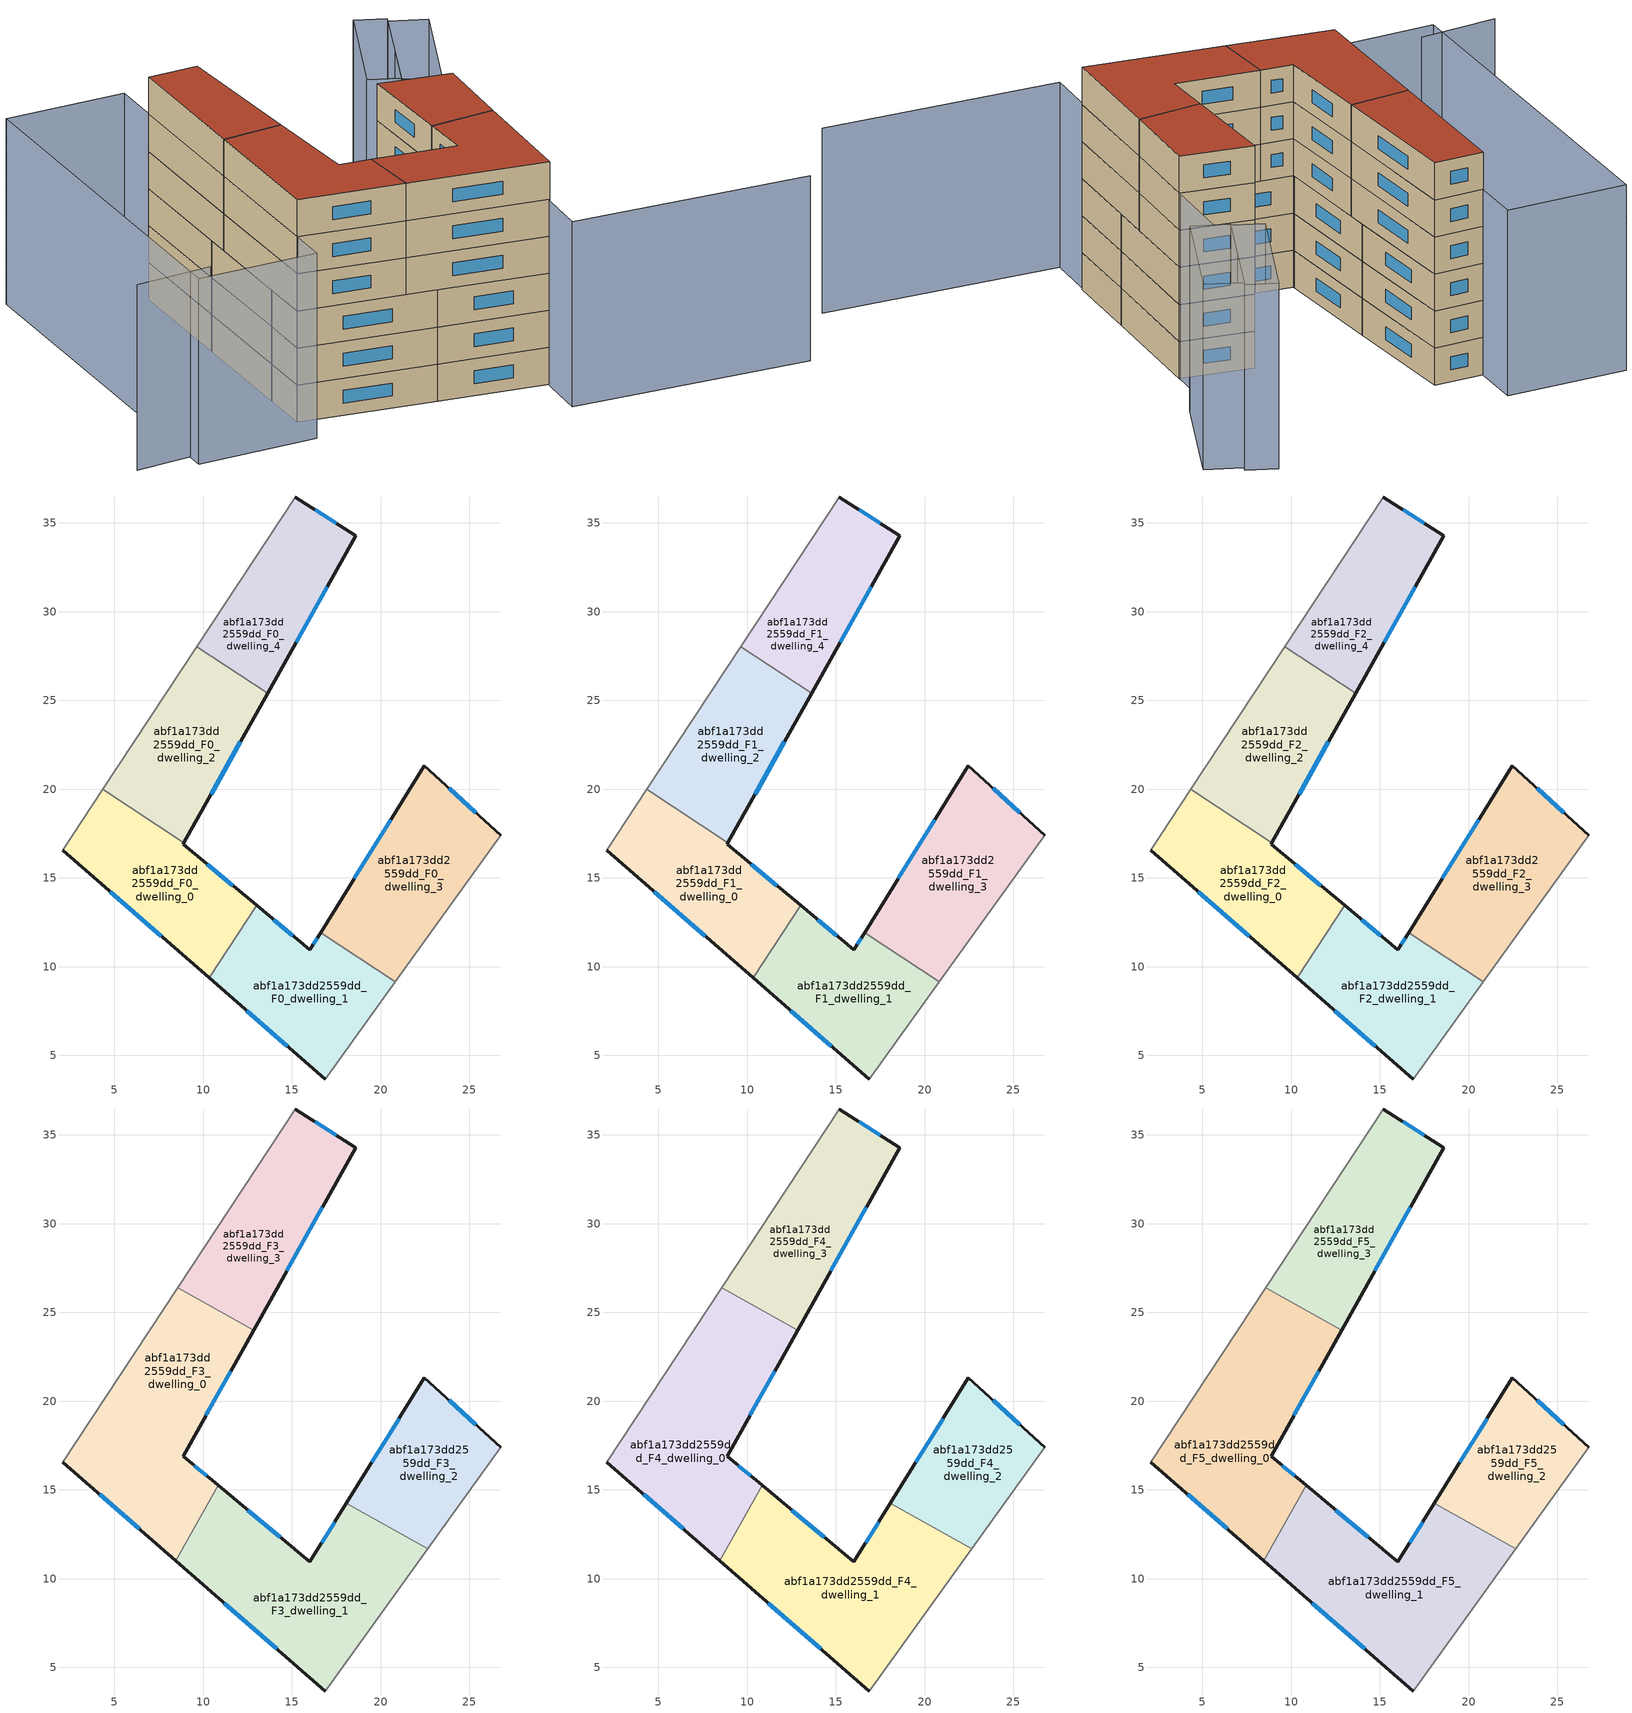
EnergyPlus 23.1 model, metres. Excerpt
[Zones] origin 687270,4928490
abf1a173dd2559dd_F0_dwelling_0
 floor ground (EU_floor_Construction): 8.92,16.99 8.87,16.91 13.02,13.45 10.33,9.37 2.09,16.57 4.35,20 z0
 wall outside (EU_wall_Construction): 13.02,13.45 8.87,16.91 8.92,16.99 / 2.09,16.57 10.33,9.37 z0:3
 wall adiabatic (EU_wall_Construction): 4.35,20 2.09,16.57 z0:3
 wall to abf1a173dd2559dd_F0_dwelling_2 (EU_wall_Construction): 8.92,16.99 4.35,20 z0:3
 wall to abf1a173dd2559dd_F0_dwelling_1 (EU_wall_Construction): 10.33,9.37 13.02,13.45 z0:3
 window (EU_Window_Construction): 11.67,14.57 10.22,15.78 / 4.77,14.23 7.65,11.71 z0.98:2.02
abf1a173dd2559dd_F0_dwelling_1
 floor ground (EU_floor_Construction): 20.82,9.14 16.87,3.67 10.33,9.37 13.02,13.45 16.02,10.94 16.62,11.91 z0
 wall outside (EU_wall_Construction): 10.33,9.37 16.87,3.67 / 16.62,11.91 16.02,10.94 13.02,13.45 z0:3
 wall adiabatic (EU_wall_Construction): 16.87,3.67 20.82,9.14 z0:3
 wall to abf1a173dd2559dd_F0_dwelling_3 (EU_wall_Construction): 20.82,9.14 16.62,11.91 z0:3
 window (EU_Window_Construction): 12.46,7.52 14.74,5.52 / 15.04,11.75 13.99,12.63 / 16.43,11.59 16.22,11.25 z0.98:2.02
abf1a173dd2559dd_F0_dwelling_2
 floor ground (EU_floor_Construction): 13.63,25.4 8.92,16.99 4.35,20 9.64,28.03 z0
 wall outside (EU_wall_Construction): 8.92,16.99 13.63,25.4 z0:3
 wall adiabatic (EU_wall_Construction): 9.64,28.03 4.35,20 z0:3
 wall to abf1a173dd2559dd_F0_dwelling_4 (EU_wall_Construction): 13.63,25.4 9.64,28.03 z0:3
 window (EU_Window_Construction): 10.45,19.72 12.09,22.67 z0.98:2.02
abf1a173dd2559dd_F0_dwelling_3
 floor ground (EU_floor_Construction): 26.77,17.39 20.82,9.14 16.62,11.91 22.47,21.33 z0
 wall outside (EU_wall_Construction): 26.77,17.39 22.47,21.33 16.62,11.91 z0:3
 wall adiabatic (EU_wall_Construction): 20.82,9.14 26.77,17.39 z0:3
 window (EU_Window_Construction): 20.57,18.26 18.52,14.97 / 25.37,18.67 23.87,20.05 z0.98:2.02
abf1a173dd2559dd_F0_dwelling_4
 floor ground (EU_floor_Construction): 18.6,34.29 13.63,25.4 9.64,28.03 15.2,36.46 z0
 wall outside (EU_wall_Construction): 13.63,25.4 18.6,34.29 15.2,36.46 z0:3
 wall adiabatic (EU_wall_Construction): 15.2,36.46 9.64,28.03 z0:3
 window (EU_Window_Construction): 17.49,34.99 16.3,35.76 / 15.24,28.29 16.98,31.4 z0.98:2.02
abf1a173dd2559dd_F1_dwelling_0
 floor to abf1a173dd2559dd_F0_dwelling_0 (EU_floor_Construction): 8.92,16.99 8.87,16.91 13.01,13.45 10.33,9.37 2.09,16.57 4.35,20 z3
 wall outside (EU_wall_Construction): 13.02,13.45 8.87,16.91 8.92,16.99 / 2.09,16.57 10.33,9.37 z3:6
 wall adiabatic (EU_wall_Construction): 4.35,20 2.09,16.57 z3:6
 wall to abf1a173dd2559dd_F1_dwelling_2 (EU_wall_Construction): 8.92,16.99 4.35,20 z3:6
 wall to abf1a173dd2559dd_F1_dwelling_1 (EU_wall_Construction): 10.33,9.37 13.02,13.45 z3:6
 window (EU_Window_Construction): 11.67,14.57 10.22,15.78 / 4.77,14.23 7.65,11.71 z3.98:5.02
abf1a173dd2559dd_F1_dwelling_1
 floor to abf1a173dd2559dd_F0_dwelling_1 (EU_floor_Construction): 20.82,9.14 16.87,3.67 10.33,9.37 13.01,13.45 16.02,10.94 16.62,11.91 z3
 wall outside (EU_wall_Construction): 10.33,9.37 16.87,3.67 / 16.62,11.91 16.02,10.94 13.02,13.45 z3:6
 wall adiabatic (EU_wall_Construction): 16.87,3.67 20.82,9.14 z3:6
 wall to abf1a173dd2559dd_F1_dwelling_3 (EU_wall_Construction): 20.82,9.14 16.62,11.91 z3:6
 window (EU_Window_Construction): 12.46,7.52 14.74,5.52 / 15.04,11.75 13.99,12.63 / 16.43,11.59 16.22,11.25 z3.98:5.02
abf1a173dd2559dd_F1_dwelling_2
 floor to abf1a173dd2559dd_F0_dwelling_2 (EU_floor_Construction): 13.63,25.4 8.92,16.99 4.35,20 9.64,28.03 z3
 wall outside (EU_wall_Construction): 8.92,16.99 13.63,25.4 z3:6
 wall adiabatic (EU_wall_Construction): 9.64,28.03 4.35,20 z3:6
 wall to abf1a173dd2559dd_F1_dwelling_4 (EU_wall_Construction): 13.63,25.4 9.64,28.03 z3:6
 window (EU_Window_Construction): 10.45,19.72 12.09,22.67 z3.98:5.02
abf1a173dd2559dd_F1_dwelling_3
 floor to abf1a173dd2559dd_F0_dwelling_3 (EU_floor_Construction): 26.77,17.39 20.82,9.14 16.62,11.91 22.47,21.33 z3
 wall outside (EU_wall_Construction): 26.77,17.39 22.47,21.33 16.62,11.91 z3:6
 wall adiabatic (EU_wall_Construction): 20.82,9.14 26.77,17.39 z3:6
 window (EU_Window_Construction): 20.57,18.26 18.52,14.97 / 25.37,18.67 23.87,20.05 z3.98:5.02
abf1a173dd2559dd_F1_dwelling_4
 floor to abf1a173dd2559dd_F0_dwelling_4 (EU_floor_Construction): 18.6,34.29 13.63,25.4 9.64,28.03 15.2,36.46 z3
 wall outside (EU_wall_Construction): 13.63,25.4 18.6,34.29 15.2,36.46 z3:6
 wall adiabatic (EU_wall_Construction): 15.2,36.46 9.64,28.03 z3:6
 window (EU_Window_Construction): 17.49,34.99 16.3,35.76 / 15.24,28.29 16.98,31.4 z3.98:5.02
abf1a173dd2559dd_F2_dwelling_0
 floor to abf1a173dd2559dd_F1_dwelling_0 (EU_floor_Construction): 8.92,16.99 8.87,16.91 13.01,13.45 10.33,9.37 2.09,16.57 4.35,20 z6
 wall outside (EU_wall_Construction): 13.02,13.45 8.87,16.91 8.92,16.99 / 2.09,16.57 10.33,9.37 z6:9
 wall adiabatic (EU_wall_Construction): 4.35,20 2.09,16.57 z6:9
 wall to abf1a173dd2559dd_F2_dwelling_2 (EU_wall_Construction): 8.92,16.99 4.35,20 z6:9
 wall to abf1a173dd2559dd_F2_dwelling_1 (EU_wall_Construction): 10.33,9.37 13.02,13.45 z6:9
 window (EU_Window_Construction): 11.67,14.57 10.22,15.78 / 4.77,14.23 7.65,11.71 z6.98:8.02
abf1a173dd2559dd_F2_dwelling_1
 floor to abf1a173dd2559dd_F1_dwelling_1 (EU_floor_Construction): 20.82,9.14 16.87,3.67 10.33,9.37 13.01,13.45 16.02,10.94 16.62,11.91 z6
 wall outside (EU_wall_Construction): 10.33,9.37 16.87,3.67 / 16.62,11.91 16.02,10.94 13.02,13.45 z6:9
 wall adiabatic (EU_wall_Construction): 16.87,3.67 20.82,9.14 z6:9
 wall to abf1a173dd2559dd_F2_dwelling_3 (EU_wall_Construction): 20.82,9.14 16.62,11.91 z6:9
 window (EU_Window_Construction): 12.46,7.52 14.74,5.52 / 15.04,11.75 13.99,12.63 / 16.43,11.59 16.22,11.25 z6.98:8.02
abf1a173dd2559dd_F2_dwelling_2
 floor to abf1a173dd2559dd_F1_dwelling_2 (EU_floor_Construction): 13.63,25.4 8.92,16.99 4.35,20 9.64,28.03 z6
 wall outside (EU_wall_Construction): 8.92,16.99 13.63,25.4 z6:9
 wall adiabatic (EU_wall_Construction): 9.64,28.03 4.35,20 z6:9
 wall to abf1a173dd2559dd_F2_dwelling_4 (EU_wall_Construction): 13.63,25.4 9.64,28.03 z6:9
 window (EU_Window_Construction): 10.45,19.72 12.09,22.67 z6.98:8.02
abf1a173dd2559dd_F2_dwelling_3
 floor to abf1a173dd2559dd_F1_dwelling_3 (EU_floor_Construction): 26.77,17.39 20.82,9.14 16.62,11.91 22.47,21.33 z6
 wall outside (EU_wall_Construction): 26.77,17.39 22.47,21.33 16.62,11.91 z6:9
 wall adiabatic (EU_wall_Construction): 20.82,9.14 26.77,17.39 z6:9
 window (EU_Window_Construction): 20.57,18.26 18.52,14.97 / 25.37,18.67 23.87,20.05 z6.98:8.02
abf1a173dd2559dd_F2_dwelling_4
 floor to abf1a173dd2559dd_F1_dwelling_4 (EU_floor_Construction): 18.6,34.29 13.63,25.4 9.64,28.03 15.2,36.46 z6
 wall outside (EU_wall_Construction): 13.63,25.4 18.6,34.29 15.2,36.46 z6:9
 wall adiabatic (EU_wall_Construction): 15.2,36.46 9.64,28.03 z6:9
 window (EU_Window_Construction): 17.49,34.99 16.3,35.76 / 15.24,28.29 16.98,31.4 z6.98:8.02
abf1a173dd2559dd_F3_dwelling_0
 floor to abf1a173dd2559dd_F2_dwelling_0 (EU_floor_Construction): 8.92,16.99 8.87,16.91 10.84,15.26 8.46,11 2.09,16.57 4.35,20 z9
 floor to abf1a173dd2559dd_F2_dwelling_2 (EU_floor_Construction): 12.84,24 8.92,16.99 4.35,20 8.56,26.39 z9
 wall outside (EU_wall_Construction): 10.84,15.26 8.87,16.91 12.84,24 / 2.09,16.57 8.46,11 z9:12
 wall adiabatic (EU_wall_Construction): 8.56,26.39 2.09,16.57 z9:12
 wall to abf1a173dd2559dd_F3_dwelling_3 (EU_wall_Construction): 12.84,24 8.56,26.39 z9:12
 wall to abf1a173dd2559dd_F3_dwelling_1 (EU_wall_Construction): 8.46,11 10.84,15.26 z9:12
 window (EU_Window_Construction): 10.16,19.21 11.55,21.69 / 10.2,15.79 9.51,16.37 / 4.16,14.76 6.39,12.81 z9.98:11.02
abf1a173dd2559dd_F3_dwelling_1
 floor to abf1a173dd2559dd_F2_dwelling_0 (EU_floor_Construction): 13.01,13.44 10.33,9.37 8.46,11 10.84,15.26 z9
 floor to abf1a173dd2559dd_F2_dwelling_1 (EU_floor_Construction): 17.11,11.59 20.82,9.14 16.87,3.67 10.33,9.37 13.01,13.44 16.02,10.94 z9; 17.11,11.59 16.02,10.94 16.62,11.91 z9
 floor to abf1a173dd2559dd_F2_dwelling_3 (EU_floor_Construction): 22.65,11.69 20.82,9.14 17.11,11.59 19.86,13.25 z9; 19.86,13.25 17.11,11.59 16.62,11.91 18.07,14.25 z9
 wall outside (EU_wall_Construction): 8.46,11 16.87,3.67 / 18.07,14.25 16.02,10.94 10.84,15.26 z9:12
 wall adiabatic (EU_wall_Construction): 16.87,3.67 22.65,11.69 z9:12
 wall to abf1a173dd2559dd_F3_dwelling_2 (EU_wall_Construction): 22.65,11.69 18.07,14.25 z9:12
 window (EU_Window_Construction): 11.2,8.62 14.14,6.05 / 14.34,12.34 12.53,13.85 / 17.41,13.17 16.69,12.01 z9.98:11.02
abf1a173dd2559dd_F3_dwelling_2
 floor to abf1a173dd2559dd_F2_dwelling_3 (EU_floor_Construction): 26.77,17.39 22.65,11.69 18.07,14.25 22.47,21.33 z9
 wall outside (EU_wall_Construction): 26.77,17.39 22.47,21.33 18.07,14.25 z9:12
 wall adiabatic (EU_wall_Construction): 22.65,11.69 26.77,17.39 z9:12
 window (EU_Window_Construction): 21.04,19.02 19.5,16.55 / 25.37,18.67 23.87,20.05 z9.98:11.02
abf1a173dd2559dd_F3_dwelling_3
 floor to abf1a173dd2559dd_F2_dwelling_2 (EU_floor_Construction): 13.63,25.4 12.84,24 8.56,26.39 9.64,28.03 z9
 floor to abf1a173dd2559dd_F2_dwelling_4 (EU_floor_Construction): 18.6,34.29 13.63,25.4 9.64,28.03 15.2,36.46 z9
 wall outside (EU_wall_Construction): 12.84,24 18.6,34.29 15.2,36.46 z9:12
 wall adiabatic (EU_wall_Construction): 15.2,36.46 8.56,26.39 z9:12
 window (EU_Window_Construction): 17.49,34.99 16.3,35.76 / 14.71,27.34 16.73,30.94 z9.98:11.02
abf1a173dd2559dd_F4_dwelling_0
 floor to abf1a173dd2559dd_F3_dwelling_0 (EU_floor_Construction): 12.84,24 8.87,16.91 10.84,15.26 8.46,11 2.09,16.57 8.56,26.39 z12
 wall outside (EU_wall_Construction): 10.84,15.26 8.87,16.91 12.84,24 / 2.09,16.57 8.46,11 z12:15
 wall adiabatic (EU_wall_Construction): 8.56,26.39 2.09,16.57 z12:15
 wall to abf1a173dd2559dd_F4_dwelling_3 (EU_wall_Construction): 12.84,24 8.56,26.39 z12:15
 wall to abf1a173dd2559dd_F4_dwelling_1 (EU_wall_Construction): 8.46,11 10.84,15.26 z12:15
 window (EU_Window_Construction): 10.16,19.21 11.55,21.69 / 10.2,15.79 9.51,16.37 / 4.16,14.76 6.39,12.81 z12.98:14.02
abf1a173dd2559dd_F4_dwelling_1
 floor to abf1a173dd2559dd_F3_dwelling_1 (EU_floor_Construction): 22.65,11.69 16.87,3.67 8.46,11 10.84,15.26 16.02,10.94 18.07,14.25 z12
 wall outside (EU_wall_Construction): 8.46,11 16.87,3.67 / 18.07,14.25 16.02,10.94 10.84,15.26 z12:15
 wall adiabatic (EU_wall_Construction): 16.87,3.67 22.65,11.69 z12:15
 wall to abf1a173dd2559dd_F4_dwelling_2 (EU_wall_Construction): 22.65,11.69 18.07,14.25 z12:15
 window (EU_Window_Construction): 11.2,8.62 14.14,6.05 / 14.34,12.34 12.53,13.85 / 17.41,13.17 16.69,12.01 z12.98:14.02
abf1a173dd2559dd_F4_dwelling_2
 floor to abf1a173dd2559dd_F3_dwelling_2 (EU_floor_Construction): 26.77,17.39 22.65,11.69 18.07,14.25 22.47,21.33 z12
 wall outside (EU_wall_Construction): 26.77,17.39 22.47,21.33 18.07,14.25 z12:15
 wall adiabatic (EU_wall_Construction): 22.65,11.69 26.77,17.39 z12:15
 window (EU_Window_Construction): 21.04,19.02 19.5,16.55 / 25.37,18.67 23.87,20.05 z12.98:14.02
abf1a173dd2559dd_F4_dwelling_3
 floor to abf1a173dd2559dd_F3_dwelling_3 (EU_floor_Construction): 18.6,34.29 12.84,24 8.56,26.39 15.2,36.46 z12
 wall outside (EU_wall_Construction): 12.84,24 18.6,34.29 15.2,36.46 z12:15
 wall adiabatic (EU_wall_Construction): 15.2,36.46 8.56,26.39 z12:15
 window (EU_Window_Construction): 17.49,34.99 16.3,35.76 / 14.71,27.34 16.73,30.94 z12.98:14.02
abf1a173dd2559dd_F5_dwelling_0
 floor to abf1a173dd2559dd_F4_dwelling_0 (EU_floor_Construction): 12.84,24 8.87,16.91 10.84,15.26 8.46,11 2.09,16.57 8.56,26.39 z15
 wall outside (EU_wall_Construction): 10.84,15.26 8.87,16.91 12.84,24 / 2.09,16.57 8.46,11 z15:18
 wall adiabatic (EU_wall_Construction): 8.56,26.39 2.09,16.57 z15:18
 wall to abf1a173dd2559dd_F5_dwelling_3 (EU_wall_Construction): 12.84,24 8.56,26.39 z15:18
 wall to abf1a173dd2559dd_F5_dwelling_1 (EU_wall_Construction): 8.46,11 10.84,15.26 z15:18
 window (EU_Window_Construction): 10.16,19.21 11.55,21.69 / 10.2,15.79 9.51,16.37 / 4.16,14.76 6.39,12.81 z15.98:17.02
 roof outside (EU_roof_Construction): 8.46,11 10.84,15.26 8.87,16.91 12.84,24 8.56,26.39 2.09,16.57 z18
abf1a173dd2559dd_F5_dwelling_1
 floor to abf1a173dd2559dd_F4_dwelling_1 (EU_floor_Construction): 22.65,11.69 16.87,3.67 8.46,11 10.84,15.26 16.02,10.94 18.07,14.25 z15
 wall outside (EU_wall_Construction): 8.46,11 16.87,3.67 / 18.07,14.25 16.02,10.94 10.84,15.26 z15:18
 wall adiabatic (EU_wall_Construction): 16.87,3.67 22.65,11.69 z15:18
 wall to abf1a173dd2559dd_F5_dwelling_2 (EU_wall_Construction): 22.65,11.69 18.07,14.25 z15:18
 window (EU_Window_Construction): 11.2,8.62 14.14,6.05 / 14.34,12.34 12.53,13.85 / 17.41,13.17 16.69,12.01 z15.98:17.02
 roof outside (EU_roof_Construction): 16.87,3.67 22.65,11.69 18.07,14.25 16.02,10.94 10.84,15.26 8.46,11 z18
abf1a173dd2559dd_F5_dwelling_2
 floor to abf1a173dd2559dd_F4_dwelling_2 (EU_floor_Construction): 26.77,17.39 22.65,11.69 18.07,14.25 22.47,21.33 z15
 wall outside (EU_wall_Construction): 26.77,17.39 22.47,21.33 18.07,14.25 z15:18
 wall adiabatic (EU_wall_Construction): 22.65,11.69 26.77,17.39 z15:18
 window (EU_Window_Construction): 21.04,19.02 19.5,16.55 / 25.37,18.67 23.87,20.05 z15.98:17.02
 roof outside (EU_roof_Construction): 22.65,11.69 26.77,17.39 22.47,21.33 18.07,14.25 z18
abf1a173dd2559dd_F5_dwelling_3
 floor to abf1a173dd2559dd_F4_dwelling_3 (EU_floor_Construction): 18.6,34.29 12.84,24 8.56,26.39 15.2,36.46 z15
 wall outside (EU_wall_Construction): 12.84,24 18.6,34.29 15.2,36.46 z15:18
 wall adiabatic (EU_wall_Construction): 15.2,36.46 8.56,26.39 z15:18
 window (EU_Window_Construction): 17.49,34.99 16.3,35.76 / 14.71,27.34 16.73,30.94 z15.98:17.02
 roof outside (EU_roof_Construction): 12.84,24 18.6,34.29 15.2,36.46 8.56,26.39 z18
shading: 29.79,-10.96 14.3,0.3 / 14.3,0.3 30.31,22.31 / -5.53,19.61 -10.89,22.74 / 29.61,23.3 37.91,29.12 / 37.91,29.12 39.63,26.66 / 39.63,26.66 31.33,20.85 / 31.33,20.85 29.61,23.3 / 38.2,29.33 29.72,23.38 / 29.72,23.38 28.27,25.46 / 28.27,25.46 36.75,31.41 / 36.75,31.41 38.2,29.33 / 17.53,39.82 0.35,13.94 / 0.35,13.94 -7.76,19.32 / -7.76,19.32 9.42,45.21 / 9.42,45.21 17.53,39.82 z0:15
[Building]
EU S2 Campaign: North Axis=0; Terrain=City; Solar Distribution=FullExterior
[Site:Location]
Bologna: Latitude=44.5; Longitude=11.25; Time Zone=1; Elevation=37
[SizingPeriod:WeatherFileDays]
AnnualSizingPeriod: Begin Month=1; Begin Day of Month=1; End Month=12; End Day of Month=31; Day of Week for Start Day=Monday; Use Weather File Daylight Saving Period=No; Use Weather File Rain and Snow Indicators=No
[MATERIAL]
EU_InternalMass_Material: Roughness=MediumRough; Thickness=0.1; Conductivity=1; Density=1800; Specific Heat=900; Thermal Absorptance=0.9; Solar Absorptance=0.7; Visible Absorptance=0.7
[MATERIAL:NOMASS] Roughness=MediumRough; Thermal Absorptance=0.9; Solar Absorptance=0.7; Visible Absorptance=0.7
Name | Thermal Resistance
EU_wall_NoMass | 0.905828
EU_roof_NoMass | 0.37593
EU_floor_NoMass | 0.67114
[WINDOWMATERIAL:SIMPLEGLAZINGSYSTEM]
EU_Window_SimpleGlazing: UFactor=4.52486; Solar Heat Gain Coefficient=0.85; Visible Transmittance=0.85
[CONSTRUCTION]
EU_wall_Construction: EU_wall_NoMass
EU_roof_Construction: EU_roof_NoMass
EU_floor_Construction: EU_floor_NoMass
EU_Window_Construction: EU_Window_SimpleGlazing
EU_InternalMass_Construction: EU_InternalMass_Material
[ZONE] Type=1; Multiplier=1; Ceiling Height=autocalculate; Floor Area=autocalculate; Part of Total Floor Area=Yes
Name | Volume
abf1a173dd2559dd_F0_dwelling_0; abf1a173dd2559dd_F1_dwelling_0; abf1a173dd2559dd_F2_dwelling_0 | 151.159
abf1a173dd2559dd_F3_dwelling_0 | 234.655
abf1a173dd2559dd_F4_dwelling_0; abf1a173dd2559dd_F5_dwelling_0 | 234.663
abf1a173dd2559dd_F0_dwelling_1; abf1a173dd2559dd_F1_dwelling_1; abf1a173dd2559dd_F2_dwelling_1 | 151.152
abf1a173dd2559dd_F3_dwelling_1 | 234.669
abf1a173dd2559dd_F4_dwelling_1; abf1a173dd2559dd_F5_dwelling_1 | 234.673
abf1a173dd2559dd_F0_dwelling_2 | 147.719
abf1a173dd2559dd_F1_dwelling_2; abf1a173dd2559dd_F2_dwelling_2 | 147.717
abf1a173dd2559dd_F3_dwelling_2 | 126.568
abf1a173dd2559dd_F4_dwelling_2; abf1a173dd2559dd_F5_dwelling_2 | 126.573
abf1a173dd2559dd_F0_dwelling_3; abf1a173dd2559dd_F1_dwelling_3; abf1a173dd2559dd_F2_dwelling_3 | 171.824
abf1a173dd2559dd_F3_dwelling_3 | 159.809
abf1a173dd2559dd_F4_dwelling_3; abf1a173dd2559dd_F5_dwelling_3 | 159.812
abf1a173dd2559dd_F0_dwelling_4; abf1a173dd2559dd_F1_dwelling_4; abf1a173dd2559dd_F2_dwelling_4 | 133.892
[INTERNALMASS] Construction=EU_InternalMass_Construction
Name | Zone or ZoneList | Surface Area
abf1a173dd2559dd_F0_dwelling_0_EU_InternalMass | abf1a173dd2559dd_F0_dwelling_0 | 50.3861
abf1a173dd2559dd_F0_dwelling_1_EU_InternalMass | abf1a173dd2559dd_F0_dwelling_1 | 50.3848
abf1a173dd2559dd_F0_dwelling_2_EU_InternalMass | abf1a173dd2559dd_F0_dwelling_2 | 49.24
abf1a173dd2559dd_F0_dwelling_3_EU_InternalMass | abf1a173dd2559dd_F0_dwelling_3 | 57.2718
abf1a173dd2559dd_F0_dwelling_4_EU_InternalMass | abf1a173dd2559dd_F0_dwelling_4 | 44.6308
abf1a173dd2559dd_F1_dwelling_0_EU_InternalMass | abf1a173dd2559dd_F1_dwelling_0 | 50.3861
abf1a173dd2559dd_F1_dwelling_1_EU_InternalMass | abf1a173dd2559dd_F1_dwelling_1 | 50.3848
abf1a173dd2559dd_F1_dwelling_2_EU_InternalMass | abf1a173dd2559dd_F1_dwelling_2 | 49.24
abf1a173dd2559dd_F1_dwelling_3_EU_InternalMass | abf1a173dd2559dd_F1_dwelling_3 | 57.2718
abf1a173dd2559dd_F1_dwelling_4_EU_InternalMass | abf1a173dd2559dd_F1_dwelling_4 | 44.6308
abf1a173dd2559dd_F2_dwelling_0_EU_InternalMass | abf1a173dd2559dd_F2_dwelling_0 | 50.3861
abf1a173dd2559dd_F2_dwelling_1_EU_InternalMass | abf1a173dd2559dd_F2_dwelling_1 | 50.3848
abf1a173dd2559dd_F2_dwelling_2_EU_InternalMass | abf1a173dd2559dd_F2_dwelling_2 | 49.24
abf1a173dd2559dd_F2_dwelling_3_EU_InternalMass | abf1a173dd2559dd_F2_dwelling_3 | 57.2718
abf1a173dd2559dd_F2_dwelling_4_EU_InternalMass | abf1a173dd2559dd_F2_dwelling_4 | 44.6308
abf1a173dd2559dd_F3_dwelling_0_EU_InternalMass | abf1a173dd2559dd_F3_dwelling_0 | 78.2227
abf1a173dd2559dd_F3_dwelling_1_EU_InternalMass | abf1a173dd2559dd_F3_dwelling_1 | 78.226
abf1a173dd2559dd_F3_dwelling_2_EU_InternalMass | abf1a173dd2559dd_F3_dwelling_2 | 42.19
abf1a173dd2559dd_F3_dwelling_3_EU_InternalMass | abf1a173dd2559dd_F3_dwelling_3 | 53.2708
abf1a173dd2559dd_F4_dwelling_0_EU_InternalMass | abf1a173dd2559dd_F4_dwelling_0 | 78.2227
abf1a173dd2559dd_F4_dwelling_1_EU_InternalMass | abf1a173dd2559dd_F4_dwelling_1 | 78.226
abf1a173dd2559dd_F4_dwelling_2_EU_InternalMass | abf1a173dd2559dd_F4_dwelling_2 | 42.19
abf1a173dd2559dd_F4_dwelling_3_EU_InternalMass | abf1a173dd2559dd_F4_dwelling_3 | 53.2708
abf1a173dd2559dd_F5_dwelling_0_EU_InternalMass | abf1a173dd2559dd_F5_dwelling_0 | 78.2227
abf1a173dd2559dd_F5_dwelling_1_EU_InternalMass | abf1a173dd2559dd_F5_dwelling_1 | 78.226
abf1a173dd2559dd_F5_dwelling_2_EU_InternalMass | abf1a173dd2559dd_F5_dwelling_2 | 42.19
abf1a173dd2559dd_F5_dwelling_3_EU_InternalMass | abf1a173dd2559dd_F5_dwelling_3 | 53.2708
[OTHEREQUIPMENT] Fuel Type=Electricity; Design Level Calculation Method=Watts/Area; Power per Zone Floor Area=1; Fraction Latent=0; Fraction Radiant=0; Fraction Lost=0; Carbon Dioxide Generation Rate=0; EndUse Subcategory=EU_Step8_InternalGains
Name | Zone or ZoneList or Space or SpaceList | Schedule
EU_Step8_InternalGain_abf1a173dd2559dd_F0_dwelling_0_f000 | abf1a173dd2559dd_F0_dwelling_0 | EU_Step8_GainSchedule_abf1a173dd2559dd_F0_dwelling_0_f000
EU_Step8_InternalGain_abf1a173dd2559dd_F0_dwelling_1_f000 | abf1a173dd2559dd_F0_dwelling_1 | EU_Step8_GainSchedule_abf1a173dd2559dd_F0_dwelling_1_f000
EU_Step8_InternalGain_abf1a173dd2559dd_F0_dwelling_2_f000 | abf1a173dd2559dd_F0_dwelling_2 | EU_Step8_GainSchedule_abf1a173dd2559dd_F0_dwelling_2_f000
EU_Step8_InternalGain_abf1a173dd2559dd_F0_dwelling_3_f000 | abf1a173dd2559dd_F0_dwelling_3 | EU_Step8_GainSchedule_abf1a173dd2559dd_F0_dwelling_3_f000
EU_Step8_InternalGain_abf1a173dd2559dd_F0_dwelling_4_f000 | abf1a173dd2559dd_F0_dwelling_4 | EU_Step8_GainSchedule_abf1a173dd2559dd_F0_dwelling_4_f000
EU_Step8_InternalGain_abf1a173dd2559dd_F1_dwelling_0_f000 | abf1a173dd2559dd_F1_dwelling_0 | EU_Step8_GainSchedule_abf1a173dd2559dd_F1_dwelling_0_f000
EU_Step8_InternalGain_abf1a173dd2559dd_F1_dwelling_1_f000 | abf1a173dd2559dd_F1_dwelling_1 | EU_Step8_GainSchedule_abf1a173dd2559dd_F1_dwelling_1_f000
EU_Step8_InternalGain_abf1a173dd2559dd_F1_dwelling_2_f000 | abf1a173dd2559dd_F1_dwelling_2 | EU_Step8_GainSchedule_abf1a173dd2559dd_F1_dwelling_2_f000
EU_Step8_InternalGain_abf1a173dd2559dd_F1_dwelling_3_f000 | abf1a173dd2559dd_F1_dwelling_3 | EU_Step8_GainSchedule_abf1a173dd2559dd_F1_dwelling_3_f000
EU_Step8_InternalGain_abf1a173dd2559dd_F1_dwelling_4_f000 | abf1a173dd2559dd_F1_dwelling_4 | EU_Step8_GainSchedule_abf1a173dd2559dd_F1_dwelling_4_f000
EU_Step8_InternalGain_abf1a173dd2559dd_F2_dwelling_0_f000 | abf1a173dd2559dd_F2_dwelling_0 | EU_Step8_GainSchedule_abf1a173dd2559dd_F2_dwelling_0_f000
EU_Step8_InternalGain_abf1a173dd2559dd_F2_dwelling_1_f000 | abf1a173dd2559dd_F2_dwelling_1 | EU_Step8_GainSchedule_abf1a173dd2559dd_F2_dwelling_1_f000
EU_Step8_InternalGain_abf1a173dd2559dd_F2_dwelling_2_f000 | abf1a173dd2559dd_F2_dwelling_2 | EU_Step8_GainSchedule_abf1a173dd2559dd_F2_dwelling_2_f000
EU_Step8_InternalGain_abf1a173dd2559dd_F2_dwelling_3_f000 | abf1a173dd2559dd_F2_dwelling_3 | EU_Step8_GainSchedule_abf1a173dd2559dd_F2_dwelling_3_f000
EU_Step8_InternalGain_abf1a173dd2559dd_F2_dwelling_4_f000 | abf1a173dd2559dd_F2_dwelling_4 | EU_Step8_GainSchedule_abf1a173dd2559dd_F2_dwelling_4_f000
EU_Step8_InternalGain_abf1a173dd2559dd_F3_dwelling_0_f000 | abf1a173dd2559dd_F3_dwelling_0 | EU_Step8_GainSchedule_abf1a173dd2559dd_F3_dwelling_0_f000
EU_Step8_InternalGain_abf1a173dd2559dd_F3_dwelling_1_f000 | abf1a173dd2559dd_F3_dwelling_1 | EU_Step8_GainSchedule_abf1a173dd2559dd_F3_dwelling_1_f000
EU_Step8_InternalGain_abf1a173dd2559dd_F3_dwelling_2_f000 | abf1a173dd2559dd_F3_dwelling_2 | EU_Step8_GainSchedule_abf1a173dd2559dd_F3_dwelling_2_f000
EU_Step8_InternalGain_abf1a173dd2559dd_F3_dwelling_3_f000 | abf1a173dd2559dd_F3_dwelling_3 | EU_Step8_GainSchedule_abf1a173dd2559dd_F3_dwelling_3_f000
EU_Step8_InternalGain_abf1a173dd2559dd_F4_dwelling_0_f000 | abf1a173dd2559dd_F4_dwelling_0 | EU_Step8_GainSchedule_abf1a173dd2559dd_F4_dwelling_0_f000
EU_Step8_InternalGain_abf1a173dd2559dd_F4_dwelling_1_f000 | abf1a173dd2559dd_F4_dwelling_1 | EU_Step8_GainSchedule_abf1a173dd2559dd_F4_dwelling_1_f000
EU_Step8_InternalGain_abf1a173dd2559dd_F4_dwelling_2_f000 | abf1a173dd2559dd_F4_dwelling_2 | EU_Step8_GainSchedule_abf1a173dd2559dd_F4_dwelling_2_f000
EU_Step8_InternalGain_abf1a173dd2559dd_F4_dwelling_3_f000 | abf1a173dd2559dd_F4_dwelling_3 | EU_Step8_GainSchedule_abf1a173dd2559dd_F4_dwelling_3_f000
EU_Step8_InternalGain_abf1a173dd2559dd_F5_dwelling_0_f000 | abf1a173dd2559dd_F5_dwelling_0 | EU_Step8_GainSchedule_abf1a173dd2559dd_F5_dwelling_0_f000
EU_Step8_InternalGain_abf1a173dd2559dd_F5_dwelling_1_f000 | abf1a173dd2559dd_F5_dwelling_1 | EU_Step8_GainSchedule_abf1a173dd2559dd_F5_dwelling_1_f000
EU_Step8_InternalGain_abf1a173dd2559dd_F5_dwelling_2_f000 | abf1a173dd2559dd_F5_dwelling_2 | EU_Step8_GainSchedule_abf1a173dd2559dd_F5_dwelling_2_f000
EU_Step8_InternalGain_abf1a173dd2559dd_F5_dwelling_3_f000 | abf1a173dd2559dd_F5_dwelling_3 | EU_Step8_GainSchedule_abf1a173dd2559dd_F5_dwelling_3_f000
[ZONEVENTILATION:DESIGNFLOWRATE] Schedule=EU_AlwaysOn; Design Flow Rate Calculation Method=AirChanges/Hour; Air Changes per Hour=0.73129; Ventilation Type=Natural; Fan Pressure Rise=0; Fan Total Efficiency=1; Constant Term Coefficient=1; Temperature Term Coefficient=0; Velocity Term Coefficient=0; Velocity Squared Term Coefficient=0; Minimum Indoor Temperature=-100; Maximum Indoor Temperature=100; Delta Temperature=-100; Minimum Outdoor Temperature=-100; Maximum Outdoor Temperature=100; Maximum Wind Speed=40
Name | Zone or ZoneList or Space or SpaceList
EU_ConstantAir_abf1a173dd2559dd_F0_dwelling_0 | abf1a173dd2559dd_F0_dwelling_0
EU_ConstantAir_abf1a173dd2559dd_F0_dwelling_1 | abf1a173dd2559dd_F0_dwelling_1
EU_ConstantAir_abf1a173dd2559dd_F0_dwelling_2 | abf1a173dd2559dd_F0_dwelling_2
EU_ConstantAir_abf1a173dd2559dd_F0_dwelling_3 | abf1a173dd2559dd_F0_dwelling_3
EU_ConstantAir_abf1a173dd2559dd_F0_dwelling_4 | abf1a173dd2559dd_F0_dwelling_4
EU_ConstantAir_abf1a173dd2559dd_F1_dwelling_0 | abf1a173dd2559dd_F1_dwelling_0
EU_ConstantAir_abf1a173dd2559dd_F1_dwelling_1 | abf1a173dd2559dd_F1_dwelling_1
EU_ConstantAir_abf1a173dd2559dd_F1_dwelling_2 | abf1a173dd2559dd_F1_dwelling_2
EU_ConstantAir_abf1a173dd2559dd_F1_dwelling_3 | abf1a173dd2559dd_F1_dwelling_3
EU_ConstantAir_abf1a173dd2559dd_F1_dwelling_4 | abf1a173dd2559dd_F1_dwelling_4
EU_ConstantAir_abf1a173dd2559dd_F2_dwelling_0 | abf1a173dd2559dd_F2_dwelling_0
EU_ConstantAir_abf1a173dd2559dd_F2_dwelling_1 | abf1a173dd2559dd_F2_dwelling_1
EU_ConstantAir_abf1a173dd2559dd_F2_dwelling_2 | abf1a173dd2559dd_F2_dwelling_2
EU_ConstantAir_abf1a173dd2559dd_F2_dwelling_3 | abf1a173dd2559dd_F2_dwelling_3
EU_ConstantAir_abf1a173dd2559dd_F2_dwelling_4 | abf1a173dd2559dd_F2_dwelling_4
EU_ConstantAir_abf1a173dd2559dd_F3_dwelling_0 | abf1a173dd2559dd_F3_dwelling_0
EU_ConstantAir_abf1a173dd2559dd_F3_dwelling_1 | abf1a173dd2559dd_F3_dwelling_1
EU_ConstantAir_abf1a173dd2559dd_F3_dwelling_2 | abf1a173dd2559dd_F3_dwelling_2
EU_ConstantAir_abf1a173dd2559dd_F3_dwelling_3 | abf1a173dd2559dd_F3_dwelling_3
EU_ConstantAir_abf1a173dd2559dd_F4_dwelling_0 | abf1a173dd2559dd_F4_dwelling_0
EU_ConstantAir_abf1a173dd2559dd_F4_dwelling_1 | abf1a173dd2559dd_F4_dwelling_1
EU_ConstantAir_abf1a173dd2559dd_F4_dwelling_2 | abf1a173dd2559dd_F4_dwelling_2
EU_ConstantAir_abf1a173dd2559dd_F4_dwelling_3 | abf1a173dd2559dd_F4_dwelling_3
EU_ConstantAir_abf1a173dd2559dd_F5_dwelling_0 | abf1a173dd2559dd_F5_dwelling_0
EU_ConstantAir_abf1a173dd2559dd_F5_dwelling_1 | abf1a173dd2559dd_F5_dwelling_1
EU_ConstantAir_abf1a173dd2559dd_F5_dwelling_2 | abf1a173dd2559dd_F5_dwelling_2
EU_ConstantAir_abf1a173dd2559dd_F5_dwelling_3 | abf1a173dd2559dd_F5_dwelling_3
[HVACTEMPLATE:THERMOSTAT] Constant Heating Setpoint=20; Constant Cooling Setpoint=50
EU_HeatOnly_abf1a173dd2559dd_F0_dwelling_0; EU_HeatOnly_abf1a173dd2559dd_F0_dwelling_1; EU_HeatOnly_abf1a173dd2559dd_F0_dwelling_2; EU_HeatOnly_abf1a173dd2559dd_F0_dwelling_3; EU_HeatOnly_abf1a173dd2559dd_F0_dwelling_4; EU_HeatOnly_abf1a173dd2559dd_F1_dwelling_0; EU_HeatOnly_abf1a173dd2559dd_F1_dwelling_1; EU_HeatOnly_abf1a173dd2559dd_F1_dwelling_2; EU_HeatOnly_abf1a173dd2559dd_F1_dwelling_3; EU_HeatOnly_abf1a173dd2559dd_F1_dwelling_4; EU_HeatOnly_abf1a173dd2559dd_F2_dwelling_0; EU_HeatOnly_abf1a173dd2559dd_F2_dwelling_1; EU_HeatOnly_abf1a173dd2559dd_F2_dwelling_2; EU_HeatOnly_abf1a173dd2559dd_F2_dwelling_3; EU_HeatOnly_abf1a173dd2559dd_F2_dwelling_4; EU_HeatOnly_abf1a173dd2559dd_F3_dwelling_0; EU_HeatOnly_abf1a173dd2559dd_F3_dwelling_1; EU_HeatOnly_abf1a173dd2559dd_F3_dwelling_2; EU_HeatOnly_abf1a173dd2559dd_F3_dwelling_3; EU_HeatOnly_abf1a173dd2559dd_F4_dwelling_0; EU_HeatOnly_abf1a173dd2559dd_F4_dwelling_1; EU_HeatOnly_abf1a173dd2559dd_F4_dwelling_2; EU_HeatOnly_abf1a173dd2559dd_F4_dwelling_3; EU_HeatOnly_abf1a173dd2559dd_F5_dwelling_0; EU_HeatOnly_abf1a173dd2559dd_F5_dwelling_1; EU_HeatOnly_abf1a173dd2559dd_F5_dwelling_2; EU_HeatOnly_abf1a173dd2559dd_F5_dwelling_3
[HVACTEMPLATE:ZONE:IDEALLOADSAIRSYSTEM] System Availability Schedule=EU_AlwaysOn; Maximum Heating Supply Air Temperature=50; Minimum Cooling Supply Air Temperature=13; Maximum Heating Supply Air Humidity Ratio=0.0156; Minimum Cooling Supply Air Humidity Ratio=0.0077; Heating Limit=NoLimit; Cooling Limit=NoLimit; Heating Availability Schedule=EU_AlwaysOn; Cooling Availability Schedule=EU_CoolingOff; Dehumidification Control Type=ConstantSensibleHeatRatio; Cooling Sensible Heat Ratio=0.7; Dehumidification Setpoint=60; Humidification Control Type=None; Humidification Setpoint=30; Outdoor Air Method=None; Outdoor Air Flow Rate per Person=0.00944; Outdoor Air Flow Rate per Zone Floor Area=0; Outdoor Air Flow Rate per Zone=0; Demand Controlled Ventilation Type=None; Outdoor Air Economizer Type=NoEconomizer; Heat Recovery Type=None; Sensible Heat Recovery Effectiveness=0.7; Latent Heat Recovery Effectiveness=0.65
Name | Template Thermostat
abf1a173dd2559dd_F0_dwelling_0 | EU_HeatOnly_abf1a173dd2559dd_F0_dwelling_0
abf1a173dd2559dd_F0_dwelling_1 | EU_HeatOnly_abf1a173dd2559dd_F0_dwelling_1
abf1a173dd2559dd_F0_dwelling_2 | EU_HeatOnly_abf1a173dd2559dd_F0_dwelling_2
abf1a173dd2559dd_F0_dwelling_3 | EU_HeatOnly_abf1a173dd2559dd_F0_dwelling_3
abf1a173dd2559dd_F0_dwelling_4 | EU_HeatOnly_abf1a173dd2559dd_F0_dwelling_4
abf1a173dd2559dd_F1_dwelling_0 | EU_HeatOnly_abf1a173dd2559dd_F1_dwelling_0
abf1a173dd2559dd_F1_dwelling_1 | EU_HeatOnly_abf1a173dd2559dd_F1_dwelling_1
abf1a173dd2559dd_F1_dwelling_2 | EU_HeatOnly_abf1a173dd2559dd_F1_dwelling_2
abf1a173dd2559dd_F1_dwelling_3 | EU_HeatOnly_abf1a173dd2559dd_F1_dwelling_3
abf1a173dd2559dd_F1_dwelling_4 | EU_HeatOnly_abf1a173dd2559dd_F1_dwelling_4
abf1a173dd2559dd_F2_dwelling_0 | EU_HeatOnly_abf1a173dd2559dd_F2_dwelling_0
abf1a173dd2559dd_F2_dwelling_1 | EU_HeatOnly_abf1a173dd2559dd_F2_dwelling_1
abf1a173dd2559dd_F2_dwelling_2 | EU_HeatOnly_abf1a173dd2559dd_F2_dwelling_2
abf1a173dd2559dd_F2_dwelling_3 | EU_HeatOnly_abf1a173dd2559dd_F2_dwelling_3
abf1a173dd2559dd_F2_dwelling_4 | EU_HeatOnly_abf1a173dd2559dd_F2_dwelling_4
abf1a173dd2559dd_F3_dwelling_0 | EU_HeatOnly_abf1a173dd2559dd_F3_dwelling_0
abf1a173dd2559dd_F3_dwelling_1 | EU_HeatOnly_abf1a173dd2559dd_F3_dwelling_1
abf1a173dd2559dd_F3_dwelling_2 | EU_HeatOnly_abf1a173dd2559dd_F3_dwelling_2
abf1a173dd2559dd_F3_dwelling_3 | EU_HeatOnly_abf1a173dd2559dd_F3_dwelling_3
abf1a173dd2559dd_F4_dwelling_0 | EU_HeatOnly_abf1a173dd2559dd_F4_dwelling_0
abf1a173dd2559dd_F4_dwelling_1 | EU_HeatOnly_abf1a173dd2559dd_F4_dwelling_1
abf1a173dd2559dd_F4_dwelling_2 | EU_HeatOnly_abf1a173dd2559dd_F4_dwelling_2
abf1a173dd2559dd_F4_dwelling_3 | EU_HeatOnly_abf1a173dd2559dd_F4_dwelling_3
abf1a173dd2559dd_F5_dwelling_0 | EU_HeatOnly_abf1a173dd2559dd_F5_dwelling_0
abf1a173dd2559dd_F5_dwelling_1 | EU_HeatOnly_abf1a173dd2559dd_F5_dwelling_1
abf1a173dd2559dd_F5_dwelling_2 | EU_HeatOnly_abf1a173dd2559dd_F5_dwelling_2
abf1a173dd2559dd_F5_dwelling_3 | EU_HeatOnly_abf1a173dd2559dd_F5_dwelling_3
[SIZING:ZONE] Zone Cooling Design Supply Air Temperature Input Method=SupplyAirTemperature; Zone Cooling Design Supply Air Temperature=13; Zone Heating Design Supply Air Temperature Input Method=SupplyAirTemperature; Zone Heating Design Supply Air Temperature=50; Zone Cooling Design Supply Air Humidity Ratio=0.008; Zone Heating Design Supply Air Humidity Ratio=0.008; Cooling Design Air Flow Method=DesignDay; Cooling Design Air Flow Rate=0; Cooling Minimum Air Flow per Zone Floor Area=0.000762; Cooling Minimum Air Flow=0; Cooling Minimum Air Flow Fraction=0.2; Heating Design Air Flow Method=DesignDay; Heating Design Air Flow Rate=0; Heating Maximum Air Flow per Zone Floor Area=0.002032; Heating Maximum Air Flow=0.141576; Heating Maximum Air Flow Fraction=0.3; Account for Dedicated Outdoor Air System=No; Dedicated Outdoor Air System Control Strategy=NeutralSupplyAir; Dedicated Outdoor Air Low Setpoint Temperature for Design=autosize; Dedicated Outdoor Air High Setpoint Temperature for Design=autosize; Zone Load Sizing Method=Sensible Load Only No Latent Load; Zone Latent Cooling Design Supply Air Humidity Ratio Input Method=HumidityRatioDifference; Zone Cooling Design Supply Air Humidity Ratio Difference=0.005; Zone Latent Heating Design Supply Air Humidity Ratio Input Method=HumidityRatioDifference; Zone Humidification Design Supply Air Humidity Ratio Difference=0.005
abf1a173dd2559dd_F0_dwelling_0; abf1a173dd2559dd_F0_dwelling_1; abf1a173dd2559dd_F0_dwelling_2; abf1a173dd2559dd_F0_dwelling_3; abf1a173dd2559dd_F0_dwelling_4; abf1a173dd2559dd_F1_dwelling_0; abf1a173dd2559dd_F1_dwelling_1; abf1a173dd2559dd_F1_dwelling_2; abf1a173dd2559dd_F1_dwelling_3; abf1a173dd2559dd_F1_dwelling_4; abf1a173dd2559dd_F2_dwelling_0; abf1a173dd2559dd_F2_dwelling_1; abf1a173dd2559dd_F2_dwelling_2; abf1a173dd2559dd_F2_dwelling_3; abf1a173dd2559dd_F2_dwelling_4; abf1a173dd2559dd_F3_dwelling_0; abf1a173dd2559dd_F3_dwelling_1; abf1a173dd2559dd_F3_dwelling_2; abf1a173dd2559dd_F3_dwelling_3; abf1a173dd2559dd_F4_dwelling_0; abf1a173dd2559dd_F4_dwelling_1; abf1a173dd2559dd_F4_dwelling_2; abf1a173dd2559dd_F4_dwelling_3; abf1a173dd2559dd_F5_dwelling_0; abf1a173dd2559dd_F5_dwelling_1; abf1a173dd2559dd_F5_dwelling_2; abf1a173dd2559dd_F5_dwelling_3
[SCHEDULE:CONSTANT]
Name | Hourly Value
EU_AlwaysOn | 1
EU_CoolingOff | 0
[SCHEDULE:FILE] Column Number=1; Rows to Skip at Top=0; Number of Hours of Data=8760; Column Separator=Comma; Interpolate to Timestep=No; Minutes per Item=60; Adjust Schedule for Daylight Savings=Yes
Name | File
EU_Step8_GainSchedule_abf1a173dd2559dd_F0_dwelling_0_f000 | ../../schedules/abf1a173dd2559dd/abf1a173dd2559dd_F0_dwelling_0_f000_gain.csv
EU_Step8_GainSchedule_abf1a173dd2559dd_F0_dwelling_1_f000 | ../../schedules/abf1a173dd2559dd/abf1a173dd2559dd_F0_dwelling_1_f000_gain.csv
EU_Step8_GainSchedule_abf1a173dd2559dd_F0_dwelling_2_f000 | ../../schedules/abf1a173dd2559dd/abf1a173dd2559dd_F0_dwelling_2_f000_gain.csv
EU_Step8_GainSchedule_abf1a173dd2559dd_F0_dwelling_3_f000 | ../../schedules/abf1a173dd2559dd/abf1a173dd2559dd_F0_dwelling_3_f000_gain.csv
EU_Step8_GainSchedule_abf1a173dd2559dd_F0_dwelling_4_f000 | ../../schedules/abf1a173dd2559dd/abf1a173dd2559dd_F0_dwelling_4_f000_gain.csv
EU_Step8_GainSchedule_abf1a173dd2559dd_F1_dwelling_0_f000 | ../../schedules/abf1a173dd2559dd/abf1a173dd2559dd_F1_dwelling_0_f000_gain.csv
EU_Step8_GainSchedule_abf1a173dd2559dd_F1_dwelling_1_f000 | ../../schedules/abf1a173dd2559dd/abf1a173dd2559dd_F1_dwelling_1_f000_gain.csv
EU_Step8_GainSchedule_abf1a173dd2559dd_F1_dwelling_2_f000 | ../../schedules/abf1a173dd2559dd/abf1a173dd2559dd_F1_dwelling_2_f000_gain.csv
EU_Step8_GainSchedule_abf1a173dd2559dd_F1_dwelling_3_f000 | ../../schedules/abf1a173dd2559dd/abf1a173dd2559dd_F1_dwelling_3_f000_gain.csv
EU_Step8_GainSchedule_abf1a173dd2559dd_F1_dwelling_4_f000 | ../../schedules/abf1a173dd2559dd/abf1a173dd2559dd_F1_dwelling_4_f000_gain.csv
EU_Step8_GainSchedule_abf1a173dd2559dd_F2_dwelling_0_f000 | ../../schedules/abf1a173dd2559dd/abf1a173dd2559dd_F2_dwelling_0_f000_gain.csv
EU_Step8_GainSchedule_abf1a173dd2559dd_F2_dwelling_1_f000 | ../../schedules/abf1a173dd2559dd/abf1a173dd2559dd_F2_dwelling_1_f000_gain.csv
EU_Step8_GainSchedule_abf1a173dd2559dd_F2_dwelling_2_f000 | ../../schedules/abf1a173dd2559dd/abf1a173dd2559dd_F2_dwelling_2_f000_gain.csv
EU_Step8_GainSchedule_abf1a173dd2559dd_F2_dwelling_3_f000 | ../../schedules/abf1a173dd2559dd/abf1a173dd2559dd_F2_dwelling_3_f000_gain.csv
EU_Step8_GainSchedule_abf1a173dd2559dd_F2_dwelling_4_f000 | ../../schedules/abf1a173dd2559dd/abf1a173dd2559dd_F2_dwelling_4_f000_gain.csv
EU_Step8_GainSchedule_abf1a173dd2559dd_F3_dwelling_0_f000 | ../../schedules/abf1a173dd2559dd/abf1a173dd2559dd_F3_dwelling_0_f000_gain.csv
EU_Step8_GainSchedule_abf1a173dd2559dd_F3_dwelling_1_f000 | ../../schedules/abf1a173dd2559dd/abf1a173dd2559dd_F3_dwelling_1_f000_gain.csv
EU_Step8_GainSchedule_abf1a173dd2559dd_F3_dwelling_2_f000 | ../../schedules/abf1a173dd2559dd/abf1a173dd2559dd_F3_dwelling_2_f000_gain.csv
EU_Step8_GainSchedule_abf1a173dd2559dd_F3_dwelling_3_f000 | ../../schedules/abf1a173dd2559dd/abf1a173dd2559dd_F3_dwelling_3_f000_gain.csv
EU_Step8_GainSchedule_abf1a173dd2559dd_F4_dwelling_0_f000 | ../../schedules/abf1a173dd2559dd/abf1a173dd2559dd_F4_dwelling_0_f000_gain.csv
EU_Step8_GainSchedule_abf1a173dd2559dd_F4_dwelling_1_f000 | ../../schedules/abf1a173dd2559dd/abf1a173dd2559dd_F4_dwelling_1_f000_gain.csv
EU_Step8_GainSchedule_abf1a173dd2559dd_F4_dwelling_2_f000 | ../../schedules/abf1a173dd2559dd/abf1a173dd2559dd_F4_dwelling_2_f000_gain.csv
EU_Step8_GainSchedule_abf1a173dd2559dd_F4_dwelling_3_f000 | ../../schedules/abf1a173dd2559dd/abf1a173dd2559dd_F4_dwelling_3_f000_gain.csv
EU_Step8_GainSchedule_abf1a173dd2559dd_F5_dwelling_0_f000 | ../../schedules/abf1a173dd2559dd/abf1a173dd2559dd_F5_dwelling_0_f000_gain.csv
EU_Step8_GainSchedule_abf1a173dd2559dd_F5_dwelling_1_f000 | ../../schedules/abf1a173dd2559dd/abf1a173dd2559dd_F5_dwelling_1_f000_gain.csv
EU_Step8_GainSchedule_abf1a173dd2559dd_F5_dwelling_2_f000 | ../../schedules/abf1a173dd2559dd/abf1a173dd2559dd_F5_dwelling_2_f000_gain.csv
EU_Step8_GainSchedule_abf1a173dd2559dd_F5_dwelling_3_f000 | ../../schedules/abf1a173dd2559dd/abf1a173dd2559dd_F5_dwelling_3_f000_gain.csv
